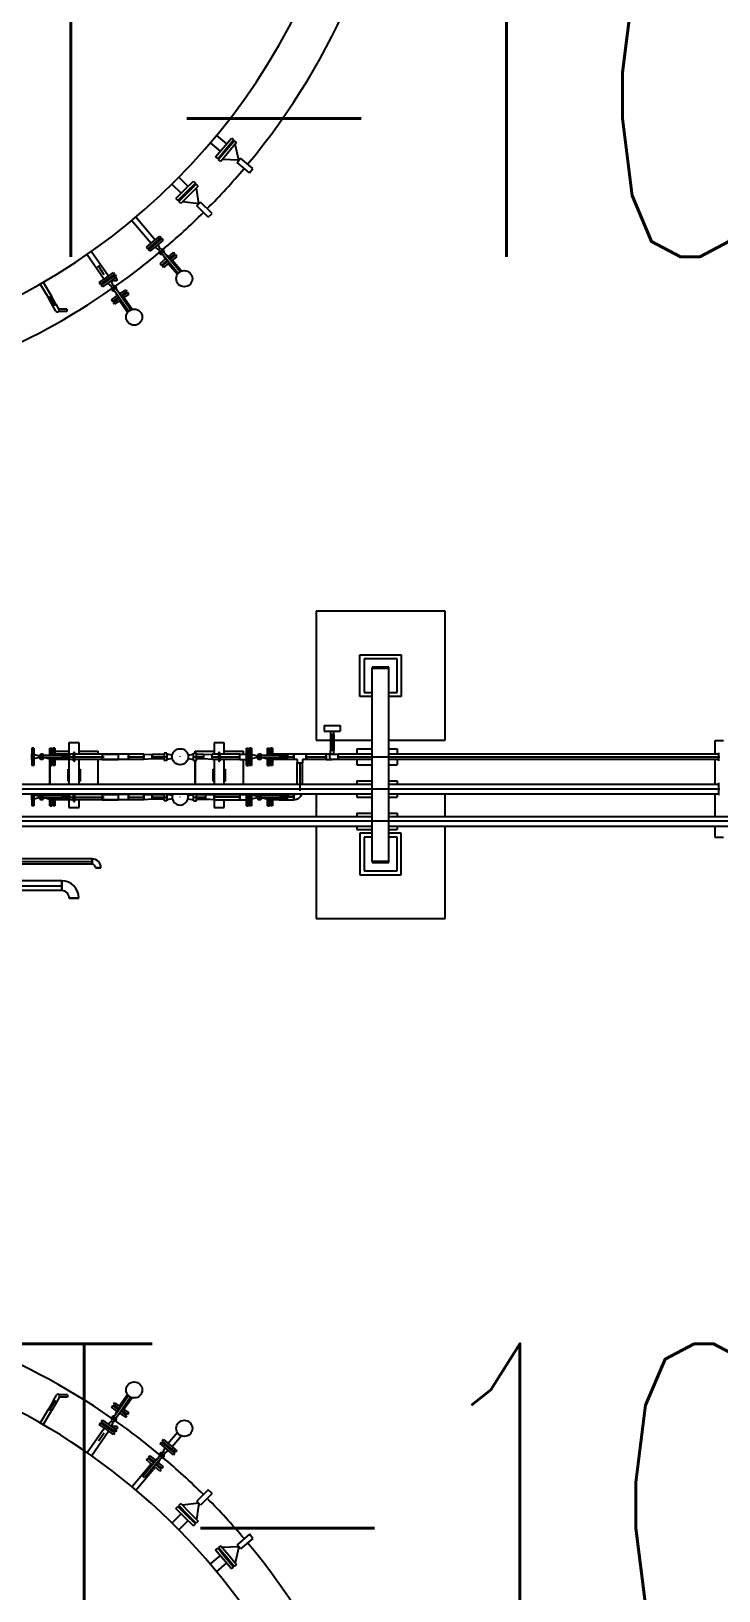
# Model space of a CAD drawing. Header units: inches. Extents: x 517790 to 538444, y 301815 to 302461.
# Drawn here: x 517844.79 to 517848.81, y 302306.5 to 302315.63 of the extents above; entities that cross this region are included whole.
import ezdxf
from ezdxf.enums import TextEntityAlignment as Align

# ---------------------------------------------------------------- set-up
doc = ezdxf.new("R2010")
doc.units = ezdxf.units.IN
doc.header["$MEASUREMENT"] = 0
doc.layers.add('硅胶总平面底图 工艺装置区', color=253, linetype='Continuous')
doc.layers.add('硅胶总平面底图0804', color=253, linetype='Continuous')
doc.styles.add('HZTXT', font='simplexs.shx', dxfattribs={"width": 0.7, "bigfont": 'hztxt.shx'})

msp = doc.modelspace()

# ---------------------------------------------------------------- linework, layer by layer
at = {"layer": '硅胶总平面底图 工艺装置区', "color": 9, "linetype": 'Continuous', "lineweight": -3}
for p, q in [((517845.8741, 302315.0172), (517845.9328, 302314.968)), ((517845.9145, 302314.9462), (517845.9607, 302315.0013)), ((517845.9607, 302315.0013), (517845.9734, 302314.9907)), ((517845.8375, 302314.9736), (517845.8961, 302314.9244)), ((517845.8682, 302314.8911), (517845.9145, 302314.9462)), ((517845.8809, 302314.8805), (517845.9271, 302314.9356)), ((517845.9777, 302314.987), (517845.8852, 302314.8768)), ((517845.9325, 302314.931), (517845.8863, 302314.8759)), ((517845.9452, 302314.9204), (517845.899, 302314.8653)), ((517845.9271, 302314.9356), (517845.9734, 302314.9907)), ((517845.9788, 302314.9861), (517845.9325, 302314.931)), ((517845.9915, 302314.9755), (517845.9452, 302314.9204)), ((517845.9781, 302314.9853), (517845.9777, 302314.987)), ((517845.9915, 302314.9755), (517845.9788, 302314.9861)), ((517846.0038, 302314.8713), (517845.9826, 302314.965)), ((517845.8682, 302314.8911), (517845.8809, 302314.8805)), ((517845.887, 302314.8768), (517845.8852, 302314.8768)), ((517845.899, 302314.8653), (517845.8863, 302314.8759)), ((517846.0038, 302314.8713), (517845.9078, 302314.8758)), ((517845.9937, 302314.8592), (517846.0139, 302314.8833)), ((517846.066, 302314.7985), (517845.9937, 302314.8592)), ((517846.0862, 302314.8226), (517846.0139, 302314.8833)), ((517846.066, 302314.7985), (517846.0862, 302314.8226)), ((517845.6132, 302314.7324), (517845.6673, 302314.6783)), ((517845.754, 302314.7336), (517845.6522, 302314.6319)), ((517845.6534, 302314.7727), (517845.7075, 302314.7186)), ((517845.6874, 302314.6984), (517845.7383, 302314.7493)), ((517845.6991, 302314.6867), (517845.75, 302314.7376)), ((517845.755, 302314.7326), (517845.7041, 302314.6817)), ((517845.7667, 302314.7209), (517845.7158, 302314.67)), ((517845.7383, 302314.7493), (517845.75, 302314.7376)), ((517845.7542, 302314.7318), (517845.754, 302314.7336)), ((517845.7667, 302314.7209), (517845.755, 302314.7326)), ((517845.6365, 302314.6476), (517845.6874, 302314.6984)), ((517845.6365, 302314.6476), (517845.6482, 302314.6359)), ((517845.6482, 302314.6359), (517845.6991, 302314.6867)), ((517845.654, 302314.6316), (517845.6522, 302314.6319)), ((517845.7041, 302314.6817), (517845.6532, 302314.6309)), ((517845.6649, 302314.6192), (517845.6532, 302314.6309)), ((517845.7158, 302314.67), (517845.6649, 302314.6192)), ((517845.7698, 302314.616), (517845.6746, 302314.6288)), ((517845.7698, 302314.616), (517845.757, 302314.7112)), ((517845.4026, 302314.5401), (517845.5153, 302314.4057)), ((517845.7587, 302314.6049), (517845.781, 302314.6271)), ((517845.8255, 302314.5381), (517845.7587, 302314.6049)), ((517845.8477, 302314.5603), (517845.781, 302314.6271)), ((517845.8255, 302314.5381), (517845.8477, 302314.5603)), ((517845.3784, 302314.5198), (517845.4911, 302314.3855)), ((517845.4642, 302314.3629), (517845.5032, 302314.3956)), ((517845.4642, 302314.3629), (517845.4719, 302314.3536)), ((517845.4719, 302314.3536), (517845.5109, 302314.3864)), ((517845.5155, 302314.381), (517845.4764, 302314.3482)), ((517845.5232, 302314.3717), (517845.4842, 302314.339)), ((517845.5146, 302314.3821), (517845.5025, 302314.3719)), ((517845.5037, 302314.3711), (517845.5025, 302314.3719)), ((517845.5032, 302314.3956), (517845.5422, 302314.4284)), ((517845.5109, 302314.3864), (517845.55, 302314.4191)), ((517845.5409, 302314.3448), (517845.5139, 302314.3639)), ((517845.5266, 302314.3922), (517845.5146, 302314.3821)), ((517845.5545, 302314.4137), (517845.5155, 302314.381)), ((517845.5623, 302314.4045), (517845.5232, 302314.3717)), ((517845.5273, 302314.3909), (517845.5266, 302314.3922)), ((517845.5467, 302314.3497), (517845.5326, 302314.3796)), ((517845.5422, 302314.4284), (517845.55, 302314.4191)), ((517845.5623, 302314.4045), (517845.5545, 302314.4137)), ((517845.1162, 302314.3204), (517845.2168, 302314.1767)), ((517845.1421, 302314.3384), (517845.2426, 302314.1948)), ((517845.4842, 302314.339), (517845.4764, 302314.3482)), ((517845.5439, 302314.2678), (517845.5775, 302314.296)), ((517845.5439, 302314.2678), (517845.5517, 302314.2586)), ((517845.6499, 302314.2097), (517845.5477, 302314.3316)), ((517845.5517, 302314.2586), (517845.5853, 302314.2868)), ((517845.5898, 302314.2814), (517845.5562, 302314.2532)), ((517845.6608, 302314.2188), (517845.5585, 302314.3407)), ((517845.5976, 302314.2721), (517845.564, 302314.2439)), ((517845.565, 302314.311), (517845.5736, 302314.2927)), ((517845.5758, 302314.3201), (517845.5923, 302314.3084)), ((517845.5789, 302314.2814), (517845.5795, 302314.2801)), ((517845.5795, 302314.2801), (517845.5862, 302314.2857)), ((517845.5884, 302314.3051), (517845.622, 302314.3333)), ((517845.6447, 302314.2025), (517845.5909, 302314.2665)), ((517845.5961, 302314.2959), (517845.6297, 302314.3241)), ((517845.597, 302314.2948), (517845.6037, 302314.3004)), ((517845.6343, 302314.3187), (517845.6007, 302314.2905)), ((517845.6025, 302314.3012), (517845.6037, 302314.3004)), ((517845.642, 302314.3094), (517845.6084, 302314.2812)), ((517845.6688, 302314.2227), (517845.6151, 302314.2868)), ((517845.622, 302314.3333), (517845.6297, 302314.3241)), ((517845.642, 302314.3094), (517845.6343, 302314.3187)), ((517845.1921, 302314.257), (517845.1752, 302314.246)), ((517845.1837, 302314.2515), (517845.2151, 302314.2031)), ((517845.188, 302314.1565), (517845.2297, 302314.1858)), ((517845.1949, 302314.1467), (517845.2366, 302314.1759)), ((517845.2399, 302314.1713), (517845.2269, 302314.1622)), ((517845.2297, 302314.1858), (517845.2714, 302314.215)), ((517845.2366, 302314.1759), (517845.2784, 302314.2051)), ((517845.2528, 302314.1803), (517845.2399, 302314.1713)), ((517845.2824, 302314.1993), (517845.2407, 302314.1701)), ((517845.2422, 302314.1798), (517845.2432, 302314.1784)), ((517845.2523, 302314.18), (517845.2424, 302314.18)), ((517845.2893, 302314.1895), (517845.2476, 302314.1602)), ((517845.2533, 302314.1789), (517845.2528, 302314.1803)), ((517845.2548, 302314.18), (517845.2529, 302314.18)), ((517845.2714, 302314.215), (517845.2784, 302314.2051)), ((517845.2904, 302314.18), (517845.2758, 302314.18)), ((517845.2893, 302314.1895), (517845.2824, 302314.1993)), ((517845.2904, 302314.18), (517845.2904, 302314.1658)), ((517845.564, 302314.2439), (517845.5562, 302314.2532)), ((517844.8426, 302314.1474), (517844.8898, 302314.0656)), ((517844.86, 302314.1574), (517844.9073, 302314.0757)), ((517845.188, 302314.1565), (517845.1949, 302314.1467)), ((517845.2407, 302314.1701), (517845.1989, 302314.1409)), ((517845.2059, 302314.131), (517845.1989, 302314.1409)), ((517845.2476, 302314.1602), (517845.2059, 302314.131)), ((517845.2263, 302314.1674), (517845.2257, 302314.1683)), ((517845.2281, 302314.1613), (517845.2269, 302314.1622)), ((517845.2628, 302314.1319), (517845.2376, 302314.1532)), ((517845.269, 302314.1362), (517845.2576, 302314.1672)), ((517845.2904, 302314.1658), (517845.2581, 302314.1658)), ((517845.2592, 302314.0549), (517845.2951, 302314.0801)), ((517845.3597, 302313.9878), (517845.2684, 302314.1181)), ((517845.3713, 302313.9959), (517845.28, 302314.1262)), ((517845.2839, 302314.0961), (517845.2909, 302314.0771)), ((517845.2955, 302314.1042), (517845.3109, 302314.0911)), ((517845.3067, 302314.0882), (517845.3426, 302314.1133)), ((517845.3136, 302314.0783), (517845.3495, 302314.1035)), ((517845.3144, 302314.0771), (517845.3215, 302314.0821)), ((517845.3536, 302314.0977), (517845.3177, 302314.0725)), ((517845.3204, 302314.0831), (517845.3215, 302314.0821)), ((517845.3605, 302314.0878), (517845.3246, 302314.0626)), ((517845.3426, 302314.1133), (517845.3495, 302314.1035)), ((517845.3605, 302314.0878), (517845.3536, 302314.0977)), ((517844.8898, 302314.0656), (517844.8985, 302314.0706)), ((517844.8898, 302314.0656), (517844.8985, 302314.0706)), ((517844.9163, 302314.0198), (517844.8898, 302314.0656)), ((517844.8985, 302314.0706), (517844.9073, 302314.0757)), ((517844.8985, 302314.0706), (517844.9073, 302314.0757)), ((517844.8985, 302314.0706), (517844.925, 302314.0248)), ((517844.9337, 302314.0298), (517844.9073, 302314.0757)), ((517844.9337, 302314.0298), (517844.9163, 302314.0198)), ((517844.9163, 302314.0198), (517844.925, 302314.0248)), ((517844.9343, 302313.9886), (517844.9163, 302314.0198)), ((517844.925, 302314.0248), (517844.9337, 302314.0298)), ((517844.9337, 302314.0298), (517844.9517, 302313.9987)), ((517844.9987, 302314.0007), (517844.9505, 302314.0007)), ((517844.9987, 302314.0007), (517844.9987, 302313.9866)), ((517845.2592, 302314.0549), (517845.2661, 302314.045)), ((517845.2661, 302314.045), (517845.302, 302314.0702)), ((517845.3061, 302314.0644), (517845.2701, 302314.0392)), ((517845.277, 302314.0294), (517845.2701, 302314.0392)), ((517845.313, 302314.0545), (517845.277, 302314.0294)), ((517845.2952, 302314.0654), (517845.2957, 302314.064)), ((517845.2957, 302314.064), (517845.3028, 302314.069)), ((517845.3538, 302313.981), (517845.3059, 302314.0495)), ((517845.3796, 302313.9991), (517845.3317, 302314.0676)), ((517844.9987, 302313.9866), (517844.9501, 302313.9866)), ((517847.2113, 302312.2332), (517846.4561, 302312.2332)), ((517846.4561, 302312.2332), (517846.4561, 302311.478)), ((517847.2113, 302311.478), (517847.2113, 302312.2332)), ((517846.7131, 302311.9774), (517846.9543, 302311.9774)), ((517846.7131, 302311.7338), (517846.7131, 302311.9774)), ((517846.7371, 302311.9534), (517846.7371, 302311.7578)), ((517846.9304, 302311.9534), (517846.7371, 302311.9534)), ((517846.8824, 302311.9055), (517846.7851, 302311.9055)), ((517846.7851, 302311.9055), (517846.7851, 302311.9001)), ((517846.7851, 302311.9001), (517846.8824, 302311.9001)), ((517846.7851, 302310.7673), (517846.7851, 302311.9001)), ((517846.8824, 302311.9001), (517846.8824, 302311.9055)), ((517846.8824, 302310.7673), (517846.8824, 302311.9001)), ((517846.9304, 302311.7578), (517846.9304, 302311.9534)), ((517846.9543, 302311.9774), (517846.9543, 302311.7338)), ((517846.7851, 302311.7338), (517846.7131, 302311.7338)), ((517846.7371, 302311.7578), (517846.7851, 302311.7578)), ((517846.8824, 302311.7578), (517846.9304, 302311.7578)), ((517846.9543, 302311.7338), (517846.8824, 302311.7338)), ((517846.5033, 302311.563), (517846.5505, 302311.563)), ((517846.5033, 302311.563), (517846.5033, 302311.5315)), ((517846.5033, 302311.5315), (517846.5505, 302311.5315)), ((517846.5405, 302311.5315), (517846.5405, 302311.5113)), ((517846.5505, 302311.563), (517846.5977, 302311.563)), ((517846.5505, 302311.5315), (517846.5977, 302311.5315)), ((517846.5606, 302311.5113), (517846.5606, 302311.5315)), ((517846.5977, 302311.563), (517846.5977, 302311.5315)), ((517845.0104, 302311.4615), (517845.0104, 302311.3967)), ((517845.0104, 302311.4615), (517845.0104, 302311.3967)), ((517845.0699, 302311.4615), (517845.0104, 302311.4615)), ((517845.0699, 302311.4615), (517845.0104, 302311.4615)), ((517845.0699, 302311.3967), (517845.0699, 302311.4615)), ((517845.0699, 302311.3967), (517845.0699, 302311.4615)), ((517845.9195, 302311.4615), (517845.86, 302311.4615)), ((517845.9195, 302311.4615), (517845.86, 302311.4615)), ((517845.86, 302311.4615), (517845.86, 302311.3967)), ((517845.86, 302311.4615), (517845.86, 302311.3967)), ((517845.9195, 302311.3967), (517845.9195, 302311.4615)), ((517845.9195, 302311.3967), (517845.9195, 302311.4615)), ((517846.4561, 302311.478), (517846.5405, 302311.478)), ((517846.5606, 302311.5113), (517846.5405, 302311.5113)), ((517846.5405, 302311.5113), (517846.5405, 302311.4169)), ((517846.5405, 302311.5113), (517846.5505, 302311.5113)), ((517846.5505, 302311.4169), (517846.5505, 302311.5113)), ((517846.5505, 302311.5113), (517846.5606, 302311.5113)), ((517846.5606, 302311.5113), (517846.5606, 302311.4169)), ((517846.5606, 302311.478), (517846.7851, 302311.478)), ((517846.8824, 302311.478), (517847.2113, 302311.478)), ((517848.7921, 302311.4753), (517848.8401, 302311.4753)), ((517848.7921, 302311.3967), (517848.7921, 302311.4753)), ((517844.7914, 302311.3967), (517844.7914, 302311.3651)), ((517844.7928, 302311.3963), (517844.7914, 302311.3967)), ((517844.7928, 302311.3655), (517844.7914, 302311.3651)), ((517844.7928, 302311.4319), (517844.7928, 302311.3809)), ((517844.8049, 302311.4319), (517844.7928, 302311.4319)), ((517844.7928, 302311.3809), (517844.7928, 302311.33)), ((517844.8049, 302311.4319), (517844.8049, 302311.3809)), ((517844.8368, 302311.3847), (517844.8049, 302311.3931)), ((517844.8049, 302311.3809), (517844.8049, 302311.33)), ((517844.8368, 302311.3771), (517844.8049, 302311.3687)), ((517845.0162, 302311.388), (517844.8513, 302311.388)), ((517845.0162, 302311.3738), (517844.8513, 302311.3738)), ((517844.8783, 302311.388), (517844.8978, 302311.3931)), ((517844.8783, 302311.3738), (517844.8978, 302311.3687)), ((517844.8978, 302311.388), (517844.8978, 302311.4319)), ((517844.8978, 302311.4319), (517844.9098, 302311.4319)), ((517844.8978, 302311.33), (517844.8978, 302311.3738)), ((517844.9098, 302311.388), (517844.9098, 302311.4319)), ((517844.9098, 302311.4143), (517844.9155, 302311.4143)), ((517844.9098, 302311.4143), (517844.9155, 302311.4143)), ((517844.9098, 302311.3963), (517844.9113, 302311.3967)), ((517844.9098, 302311.33), (517844.9098, 302311.3738)), ((517844.9098, 302311.3655), (517844.9113, 302311.3651)), ((517844.9113, 302311.388), (517844.9113, 302311.3967)), ((517844.9113, 302311.3651), (517844.9113, 302311.3738)), ((517844.9155, 302311.4319), (517844.9155, 302311.388)), ((517844.9275, 302311.4319), (517844.9155, 302311.4319)), ((517844.9155, 302311.3738), (517844.9155, 302311.33)), ((517844.9275, 302311.4319), (517844.9275, 302311.388)), ((517844.9275, 302311.4143), (517845.0104, 302311.4143)), ((517844.9275, 302311.4143), (517845.0104, 302311.4143)), ((517844.9663, 302311.3967), (517844.9275, 302311.3967)), ((517844.9275, 302311.3738), (517844.9275, 302311.33)), ((517844.9663, 302311.3651), (517844.9275, 302311.3651)), ((517844.9663, 302311.3967), (517844.9663, 302311.388)), ((517844.9663, 302311.388), (517844.9663, 302311.3967)), ((517845.0373, 302311.3967), (517844.9663, 302311.3967)), ((517844.9663, 302311.3809), (517845.0162, 302311.3809)), ((517844.9663, 302311.3738), (517844.9663, 302311.3651)), ((517844.9663, 302311.3651), (517844.9663, 302311.3738)), ((517845.0373, 302311.3651), (517844.9663, 302311.3651)), ((517845.0104, 302311.3651), (517845.0104, 302311.2206)), ((517845.0104, 302311.3651), (517845.0104, 302311.2206)), ((517845.0162, 302311.388), (517845.0162, 302311.3809)), ((517845.0162, 302311.3809), (517845.0373, 302311.3809)), ((517845.0162, 302311.3809), (517845.0162, 302311.3738)), ((517845.0373, 302311.3573), (517845.0373, 302311.4045)), ((517845.0373, 302311.3809), (517845.043, 302311.3809)), ((517845.043, 302311.4045), (517845.043, 302311.3573)), ((517845.2154, 302311.3967), (517845.043, 302311.3967)), ((517845.043, 302311.3809), (517845.2042, 302311.3809)), ((517845.2154, 302311.3651), (517845.043, 302311.3651)), ((517845.0699, 302311.4143), (517845.1817, 302311.4143)), ((517845.0699, 302311.4143), (517845.1817, 302311.4143)), ((517845.0699, 302311.2206), (517845.0699, 302311.3651)), ((517845.0699, 302311.2206), (517845.0699, 302311.3651)), ((517845.1817, 302311.3967), (517845.1817, 302311.4143)), ((517845.1817, 302311.3967), (517845.1817, 302311.4143)), ((517845.1817, 302311.2206), (517845.1817, 302311.3651)), ((517845.1817, 302311.2206), (517845.1817, 302311.3651)), ((517845.2042, 302311.3966), (517845.2514, 302311.3966)), ((517845.2042, 302311.3966), (517845.2042, 302311.3652)), ((517845.2042, 302311.3809), (517845.2154, 302311.3809)), ((517845.2042, 302311.3652), (517845.2514, 302311.3652)), ((517845.2154, 302311.3967), (517845.2154, 302311.3966)), ((517845.2874, 302311.3967), (517845.2154, 302311.3967)), ((517845.2154, 302311.3966), (517845.2154, 302311.3967)), ((517845.2154, 302311.3652), (517845.2154, 302311.3651)), ((517845.2154, 302311.3651), (517845.2154, 302311.3652)), ((517845.2874, 302311.3651), (517845.2154, 302311.3651)), ((517845.2514, 302311.3966), (517845.2986, 302311.3966)), ((517845.2514, 302311.3652), (517845.2986, 302311.3652)), ((517845.2874, 302311.3967), (517845.2874, 302311.3966)), ((517845.2874, 302311.3967), (517845.2874, 302311.3966)), ((517845.3593, 302311.3967), (517845.2874, 302311.3967)), ((517845.2874, 302311.3652), (517845.2874, 302311.3651)), ((517845.2874, 302311.3652), (517845.2874, 302311.3651)), ((517845.3593, 302311.3651), (517845.2874, 302311.3651)), ((517845.2986, 302311.3966), (517845.2986, 302311.3652)), ((517845.3593, 302311.3967), (517845.3593, 302311.3651)), ((517845.3593, 302311.3651), (517845.3593, 302311.3967)), ((517845.4492, 302311.3967), (517845.3593, 302311.3967)), ((517845.3593, 302311.3809), (517845.4492, 302311.3809)), ((517845.4492, 302311.3651), (517845.3593, 302311.3651)), ((517845.4492, 302311.3967), (517845.4492, 302311.3809)), ((517845.4492, 302311.3967), (517845.4972, 302311.3935)), ((517845.4492, 302311.3651), (517845.4492, 302311.3967)), ((517845.4492, 302311.3809), (517845.4492, 302311.3651)), ((517845.4972, 302311.3683), (517845.4492, 302311.3651)), ((517845.4972, 302311.3935), (517845.4972, 302311.3809)), ((517845.4972, 302311.3683), (517845.4972, 302311.3935)), ((517845.567, 302311.3935), (517845.4972, 302311.3935)), ((517845.4972, 302311.3809), (517845.4972, 302311.3683)), ((517845.4972, 302311.3809), (517845.567, 302311.3809)), ((517845.567, 302311.3683), (517845.4972, 302311.3683)), ((517845.567, 302311.4026), (517845.567, 302311.3809)), ((517845.5835, 302311.4026), (517845.567, 302311.4026)), ((517845.567, 302311.3809), (517845.567, 302311.3592)), ((517845.567, 302311.3809), (517845.5805, 302311.3809)), ((517845.5835, 302311.3592), (517845.567, 302311.3592)), ((517845.5835, 302311.4026), (517845.5835, 302311.3809)), ((517845.6152, 302311.3905), (517845.5835, 302311.3965)), ((517845.5835, 302311.3809), (517845.5835, 302311.3592)), ((517845.6152, 302311.3713), (517845.5835, 302311.3653)), ((517845.6614, 302311.38), (517845.6614, 302311.3819)), ((517845.7076, 302311.3905), (517845.7393, 302311.3965)), ((517845.7076, 302311.3713), (517845.7393, 302311.3653)), ((517845.7393, 302311.3809), (517845.7393, 302311.4026)), ((517845.7393, 302311.4026), (517845.7558, 302311.4026)), ((517845.7393, 302311.3592), (517845.7393, 302311.3809)), ((517845.7393, 302311.3592), (517845.7558, 302311.3592)), ((517845.7423, 302311.3809), (517845.7558, 302311.3809)), ((517845.7481, 302311.4143), (517845.86, 302311.4143)), ((517845.7481, 302311.4143), (517845.86, 302311.4143)), ((517845.7481, 302311.4143), (517845.7481, 302311.4026)), ((517845.7481, 302311.4026), (517845.7481, 302311.4143)), ((517845.7481, 302311.3592), (517845.7481, 302311.2206)), ((517845.7481, 302311.2206), (517845.7481, 302311.3592)), ((517845.7558, 302311.3809), (517845.7558, 302311.4026)), ((517845.7997, 302311.3935), (517845.7558, 302311.3935)), ((517845.7558, 302311.3592), (517845.7558, 302311.3809)), ((517845.7558, 302311.3809), (517845.7997, 302311.3809)), ((517845.7997, 302311.3683), (517845.7558, 302311.3683)), ((517845.7997, 302311.3935), (517845.8476, 302311.3967)), ((517845.7997, 302311.3809), (517845.7997, 302311.3935)), ((517845.7997, 302311.3683), (517845.7997, 302311.3935)), ((517845.7997, 302311.3683), (517845.7997, 302311.3809)), ((517845.8476, 302311.3651), (517845.7997, 302311.3683)), ((517845.8476, 302311.3809), (517845.8476, 302311.3967)), ((517845.8476, 302311.3651), (517845.8476, 302311.3967)), ((517845.8869, 302311.3967), (517845.8476, 302311.3967)), ((517845.8476, 302311.3651), (517845.8476, 302311.3809)), ((517845.8476, 302311.3809), (517845.8869, 302311.3809)), ((517845.8869, 302311.3651), (517845.8476, 302311.3651)), ((517845.86, 302311.3651), (517845.86, 302311.2206)), ((517845.86, 302311.3651), (517845.86, 302311.2206)), ((517845.8869, 302311.3573), (517845.8869, 302311.4045)), ((517845.8869, 302311.3809), (517845.8926, 302311.3809)), ((517845.8926, 302311.4045), (517845.8926, 302311.3573)), ((517846.0108, 302311.3967), (517845.8926, 302311.3967)), ((517845.8926, 302311.3809), (517846.0108, 302311.3809)), ((517846.0108, 302311.3651), (517845.8926, 302311.3651)), ((517845.9195, 302311.4143), (517846.0313, 302311.4143)), ((517845.9195, 302311.4143), (517846.0313, 302311.4143)), ((517845.9195, 302311.2206), (517845.9195, 302311.3651)), ((517845.9195, 302311.2206), (517845.9195, 302311.3651)), ((517846.0108, 302311.3651), (517846.0108, 302311.3967)), ((517846.0108, 302311.3809), (517846.0108, 302311.3967)), ((517846.0108, 302311.3967), (517846.0495, 302311.3967)), ((517846.0108, 302311.3651), (517846.0108, 302311.3809)), ((517846.0108, 302311.3651), (517846.0495, 302311.3651)), ((517846.0313, 302311.3967), (517846.0313, 302311.4143)), ((517846.0313, 302311.3967), (517846.0313, 302311.4143)), ((517846.0313, 302311.2206), (517846.0313, 302311.3651)), ((517846.0313, 302311.2206), (517846.0313, 302311.3651)), ((517846.0495, 302311.3809), (517846.0495, 302311.4319)), ((517846.0495, 302311.4319), (517846.0616, 302311.4319)), ((517846.0495, 302311.33), (517846.0495, 302311.3809)), ((517846.0616, 302311.3809), (517846.0616, 302311.4319)), ((517846.0616, 302311.33), (517846.0616, 302311.3809)), ((517846.0658, 302311.3967), (517846.0658, 302311.3651)), ((517846.0672, 302311.3963), (517846.0658, 302311.3967)), ((517846.0672, 302311.3655), (517846.0658, 302311.3651)), ((517846.0672, 302311.4319), (517846.0672, 302311.3809)), ((517846.0793, 302311.4319), (517846.0672, 302311.4319)), ((517846.0672, 302311.3809), (517846.0672, 302311.33)), ((517846.0793, 302311.4319), (517846.0793, 302311.3809)), ((517846.1112, 302311.3847), (517846.0793, 302311.3931)), ((517846.0793, 302311.3809), (517846.0793, 302311.33)), ((517846.1112, 302311.3771), (517846.0793, 302311.3687)), ((517846.2906, 302311.388), (517846.1257, 302311.388)), ((517846.2906, 302311.3738), (517846.1257, 302311.3738)), ((517846.1526, 302311.388), (517846.1722, 302311.3931)), ((517846.1526, 302311.3738), (517846.1722, 302311.3687)), ((517846.1722, 302311.388), (517846.1722, 302311.4319)), ((517846.1722, 302311.4319), (517846.1842, 302311.4319)), ((517846.1722, 302311.33), (517846.1722, 302311.3738)), ((517846.1842, 302311.388), (517846.1842, 302311.4319)), ((517846.1842, 302311.3963), (517846.1857, 302311.3967)), ((517846.1842, 302311.33), (517846.1842, 302311.3738)), ((517846.1842, 302311.3655), (517846.1857, 302311.3651)), ((517846.1857, 302311.388), (517846.1857, 302311.3967)), ((517846.1857, 302311.3651), (517846.1857, 302311.3738)), ((517846.1899, 302311.4319), (517846.1899, 302311.388)), ((517846.2019, 302311.4319), (517846.1899, 302311.4319)), ((517846.1899, 302311.3738), (517846.1899, 302311.33)), ((517846.2019, 302311.4319), (517846.2019, 302311.388)), ((517846.2407, 302311.3967), (517846.2019, 302311.3967)), ((517846.2019, 302311.3738), (517846.2019, 302311.33)), ((517846.2407, 302311.3651), (517846.2019, 302311.3651)), ((517846.2407, 302311.3967), (517846.2407, 302311.388)), ((517846.2407, 302311.388), (517846.2407, 302311.3967)), ((517846.3258, 302311.3967), (517846.2407, 302311.3967)), ((517846.2407, 302311.3809), (517846.2906, 302311.3809)), ((517846.2407, 302311.3738), (517846.2407, 302311.3651)), ((517846.2407, 302311.3651), (517846.2407, 302311.3738)), ((517846.3258, 302311.3651), (517846.2407, 302311.3651)), ((517846.2906, 302311.388), (517846.2906, 302311.3809)), ((517846.2906, 302311.3809), (517846.2906, 302311.3738)), ((517846.2906, 302311.3809), (517846.3258, 302311.3809)), ((517846.3258, 302311.3967), (517846.3258, 302311.3651)), ((517846.3977, 302311.3967), (517846.3258, 302311.3967)), ((517846.3258, 302311.3651), (517846.3258, 302311.3967)), ((517846.346, 302311.3651), (517846.3258, 302311.3651)), ((517846.346, 302311.3651), (517846.346, 302311.345)), ((517846.346, 302311.345), (517846.3617, 302311.345)), ((517846.346, 302311.3449), (517846.3775, 302311.3449)), ((517846.346, 302311.2206), (517846.346, 302311.3449)), ((517846.3617, 302311.345), (517846.3775, 302311.345)), ((517846.3617, 302311.3449), (517846.3617, 302311.2206)), ((517846.3977, 302311.3651), (517846.3775, 302311.3651)), ((517846.3775, 302311.3651), (517846.3775, 302311.345)), ((517846.3775, 302311.2206), (517846.3775, 302311.3449)), ((517846.3977, 302311.3651), (517846.3977, 302311.3967)), ((517846.5146, 302311.3967), (517846.3977, 302311.3967)), ((517846.3977, 302311.3967), (517846.3977, 302311.3651)), ((517846.3977, 302311.3809), (517846.5146, 302311.3809)), ((517846.5146, 302311.3651), (517846.3977, 302311.3651)), ((517846.5146, 302311.3967), (517846.5146, 302311.3809)), ((517846.5405, 302311.3967), (517846.5146, 302311.3967)), ((517846.5146, 302311.3651), (517846.5146, 302311.3967)), ((517846.5146, 302311.3809), (517846.5146, 302311.3651)), ((517846.5146, 302311.3651), (517846.5505, 302311.3651)), ((517846.5606, 302311.4169), (517846.5405, 302311.4169)), ((517846.5405, 302311.393), (517846.5405, 302311.4169)), ((517846.5606, 302311.4169), (517846.5405, 302311.4169)), ((517846.5505, 302311.3967), (517846.5865, 302311.3967)), ((517846.5865, 302311.3651), (517846.5505, 302311.3651)), ((517846.5606, 302311.3967), (517846.5606, 302311.4169)), ((517846.5865, 302311.3651), (517846.5865, 302311.3967)), ((517846.7851, 302311.3967), (517846.5865, 302311.3967)), ((517846.5865, 302311.3967), (517846.5865, 302311.3651)), ((517846.5865, 302311.3809), (517846.7851, 302311.3809)), ((517846.7851, 302311.3651), (517846.5865, 302311.3651)), ((517846.6945, 302311.4281), (517846.7851, 302311.4281)), ((517846.6945, 302311.4281), (517846.6945, 302311.3967)), ((517846.6945, 302311.3651), (517846.6945, 302311.3337)), ((517846.7851, 302311.3809), (517846.8824, 302311.3809)), ((517846.8824, 302311.4281), (517846.9305, 302311.4281)), ((517848.8133, 302311.3967), (517846.8824, 302311.3967)), ((517846.8824, 302311.3809), (517848.8133, 302311.3809)), ((517848.8133, 302311.3651), (517846.8824, 302311.3651)), ((517846.9305, 302311.4281), (517846.9305, 302311.3967)), ((517846.9305, 302311.3651), (517846.9305, 302311.3337)), ((517848.7921, 302311.2206), (517848.7921, 302311.3651)), ((517848.8133, 302311.3573), (517848.8133, 302311.4045)), ((517848.8133, 302311.3809), (517848.8189, 302311.3809)), ((517844.8049, 302311.33), (517844.7928, 302311.33)), ((517844.8978, 302311.33), (517844.9098, 302311.33)), ((517844.8985, 302311.33), (517844.8985, 302311.2206)), ((517844.8985, 302311.2206), (517844.8985, 302311.33)), ((517844.9275, 302311.33), (517844.9155, 302311.33)), ((517845.0047, 302311.2373), (517845.0047, 302311.3081)), ((517845.0047, 302311.2373), (517845.0047, 302311.3081)), ((517845.0047, 302311.3081), (517845.0104, 302311.3081)), ((517845.0047, 302311.3081), (517845.0104, 302311.3081)), ((517845.0699, 302311.3081), (517845.0755, 302311.3081)), ((517845.0699, 302311.3081), (517845.0755, 302311.3081)), ((517845.0755, 302311.3081), (517845.0755, 302311.2373)), ((517845.0755, 302311.2373), (517845.0755, 302311.3081)), ((517845.8543, 302311.2373), (517845.8543, 302311.3081)), ((517845.8543, 302311.2373), (517845.8543, 302311.3081)), ((517845.8543, 302311.3081), (517845.86, 302311.3081)), ((517845.8543, 302311.3081), (517845.86, 302311.3081)), ((517845.9195, 302311.3081), (517845.9251, 302311.3081)), ((517845.9195, 302311.3081), (517845.9251, 302311.3081)), ((517845.9251, 302311.3081), (517845.9251, 302311.2373)), ((517845.9251, 302311.2373), (517845.9251, 302311.3081)), ((517846.0495, 302311.33), (517846.0616, 302311.33)), ((517846.0793, 302311.33), (517846.0672, 302311.33)), ((517846.1722, 302311.33), (517846.1842, 302311.33)), ((517846.2019, 302311.33), (517846.1899, 302311.33)), ((517846.6945, 302311.3337), (517846.7851, 302311.3337)), ((517846.8824, 302311.3337), (517846.9305, 302311.3337)), ((517843.0353, 302311.2206), (517846.7851, 302311.2206)), ((517846.7851, 302311.1921), (517843.0353, 302311.1921)), ((517843.0353, 302311.1636), (517846.7851, 302311.1636)), ((517844.7914, 302311.1607), (517844.7914, 302311.1291)), ((517844.7928, 302311.1603), (517844.7914, 302311.1607)), ((517844.7928, 302311.1636), (517844.7928, 302311.1449)), ((517844.8049, 302311.1636), (517844.8049, 302311.1449)), ((517844.8978, 302311.152), (517844.8978, 302311.1636)), ((517844.9098, 302311.152), (517844.9098, 302311.1636)), ((517844.9098, 302311.1603), (517844.9113, 302311.1607)), ((517844.9113, 302311.152), (517844.9113, 302311.1607)), ((517844.9155, 302311.1636), (517844.9155, 302311.152)), ((517844.9275, 302311.1636), (517844.9275, 302311.152)), ((517844.9663, 302311.1607), (517844.9275, 302311.1607)), ((517844.9663, 302311.1607), (517844.9663, 302311.152)), ((517844.9663, 302311.152), (517844.9663, 302311.1607)), ((517845.0373, 302311.1607), (517844.9663, 302311.1607)), ((517845.0104, 302311.2373), (517845.0047, 302311.2373)), ((517845.0104, 302311.2373), (517845.0047, 302311.2373)), ((517845.0104, 302311.1636), (517845.0104, 302311.1607)), ((517845.0104, 302311.1636), (517845.0104, 302311.1607)), ((517845.0373, 302311.1213), (517845.0373, 302311.1636)), ((517845.043, 302311.1636), (517845.043, 302311.1213)), ((517845.2154, 302311.1607), (517845.043, 302311.1607)), ((517845.0755, 302311.2373), (517845.0699, 302311.2373)), ((517845.0755, 302311.2373), (517845.0699, 302311.2373)), ((517845.0699, 302311.1607), (517845.0699, 302311.1636)), ((517845.0699, 302311.1607), (517845.0699, 302311.1636)), ((517845.1817, 302311.1607), (517845.1817, 302311.1636)), ((517845.1817, 302311.1607), (517845.1817, 302311.1636)), ((517845.2042, 302311.1606), (517845.2514, 302311.1606)), ((517845.2042, 302311.1606), (517845.2042, 302311.1292)), ((517845.2154, 302311.1606), (517845.2154, 302311.1607)), ((517845.2154, 302311.1607), (517845.2154, 302311.1606)), ((517845.2874, 302311.1607), (517845.2154, 302311.1607)), ((517845.2514, 302311.1606), (517845.2986, 302311.1606)), ((517845.2874, 302311.1607), (517845.2874, 302311.1606)), ((517845.3593, 302311.1607), (517845.2874, 302311.1607)), ((517845.2874, 302311.1607), (517845.2874, 302311.1606)), ((517845.2986, 302311.1606), (517845.2986, 302311.1292)), ((517845.3593, 302311.1291), (517845.3593, 302311.1607)), ((517845.4492, 302311.1607), (517845.3593, 302311.1607)), ((517845.3593, 302311.1607), (517845.3593, 302311.1291)), ((517845.4492, 302311.1291), (517845.4492, 302311.1607)), ((517845.4492, 302311.1607), (517845.4492, 302311.1449)), ((517845.4492, 302311.1607), (517845.4972, 302311.1575)), ((517845.567, 302311.1636), (517845.567, 302311.1449)), ((517845.5835, 302311.1636), (517845.5835, 302311.1449)), ((517845.6152, 302311.1545), (517845.5835, 302311.1605)), ((517845.7076, 302311.1545), (517845.7393, 302311.1605)), ((517845.7393, 302311.1449), (517845.7393, 302311.1636)), ((517845.7558, 302311.1449), (517845.7558, 302311.1636)), ((517845.812, 302311.1575), (517845.86, 302311.1607)), ((517845.86, 302311.2373), (517845.8543, 302311.2373)), ((517845.86, 302311.2373), (517845.8543, 302311.2373)), ((517845.86, 302311.1636), (517845.86, 302311.1607)), ((517845.86, 302311.1636), (517845.86, 302311.1607)), ((517845.86, 302311.1607), (517845.86, 302311.1291)), ((517845.86, 302311.1607), (517846.0108, 302311.1607)), ((517845.86, 302311.1449), (517845.86, 302311.1607)), ((517845.9251, 302311.2373), (517845.9195, 302311.2373)), ((517845.9251, 302311.2373), (517845.9195, 302311.2373)), ((517845.9195, 302311.1607), (517845.9195, 302311.1636)), ((517845.9195, 302311.1607), (517845.9195, 302311.1636)), ((517846.0108, 302311.1607), (517846.0108, 302311.1291)), ((517846.0108, 302311.1449), (517846.0108, 302311.1607)), ((517846.0108, 302311.1607), (517846.0495, 302311.1607)), ((517846.0313, 302311.1607), (517846.0313, 302311.1636)), ((517846.0313, 302311.1607), (517846.0313, 302311.1636)), ((517846.0495, 302311.1449), (517846.0495, 302311.1636)), ((517846.0616, 302311.1449), (517846.0616, 302311.1636)), ((517846.0658, 302311.1607), (517846.0658, 302311.1449)), ((517846.0672, 302311.1603), (517846.0658, 302311.1607)), ((517846.0672, 302311.1636), (517846.0672, 302311.1449)), ((517846.0793, 302311.1636), (517846.0793, 302311.1449)), ((517846.1722, 302311.152), (517846.1722, 302311.1636)), ((517846.1842, 302311.152), (517846.1842, 302311.1636)), ((517846.1842, 302311.1603), (517846.1857, 302311.1607)), ((517846.1857, 302311.152), (517846.1857, 302311.1607)), ((517846.1899, 302311.1636), (517846.1899, 302311.152)), ((517846.2019, 302311.1636), (517846.2019, 302311.152)), ((517846.2407, 302311.1607), (517846.2019, 302311.1607)), ((517846.2407, 302311.1607), (517846.2407, 302311.152)), ((517846.2407, 302311.1607), (517846.2407, 302311.152)), ((517846.2407, 302311.1607), (517846.3258, 302311.1607)), ((517846.3258, 302311.1291), (517846.3258, 302311.1607)), ((517846.3258, 302311.1607), (517846.3258, 302311.1291)), ((517846.3617, 302311.2206), (517846.3617, 302311.1809)), ((517846.4561, 302311.1636), (517846.4561, 302311.0318)), ((517846.6945, 302311.2393), (517846.6945, 302311.2206)), ((517846.6945, 302311.2393), (517846.7851, 302311.2393)), ((517846.6945, 302311.1636), (517846.6945, 302311.1449)), ((517846.8824, 302311.1921), (517846.7851, 302311.1921)), ((517846.8824, 302311.2393), (517846.9305, 302311.2393)), ((517846.8824, 302311.2206), (517848.8133, 302311.2206)), ((517848.8133, 302311.1921), (517846.8824, 302311.1921)), ((517846.8824, 302311.1636), (517848.8133, 302311.1636)), ((517846.9305, 302311.2393), (517846.9305, 302311.2206)), ((517846.9305, 302311.1636), (517846.9305, 302311.1449)), ((517847.2113, 302311.0318), (517847.2113, 302311.1636)), ((517848.7921, 302311.0318), (517848.7921, 302311.1636)), ((517848.8133, 302311.1562), (517848.8133, 302311.228)), ((517848.8189, 302311.1921), (517848.8133, 302311.1921)), ((517844.7928, 302311.1295), (517844.7914, 302311.1291)), ((517844.7928, 302311.1449), (517844.7928, 302311.094)), ((517844.8049, 302311.094), (517844.7928, 302311.094)), ((517844.8368, 302311.1487), (517844.8049, 302311.1571)), ((517844.8049, 302311.1449), (517844.8049, 302311.094)), ((517844.8368, 302311.1411), (517844.8049, 302311.1327)), ((517845.0162, 302311.152), (517844.8513, 302311.152)), ((517845.0162, 302311.1378), (517844.8513, 302311.1378)), ((517844.8783, 302311.152), (517844.8978, 302311.1571)), ((517844.8783, 302311.1378), (517844.8978, 302311.1327)), ((517844.8978, 302311.094), (517844.8978, 302311.1378)), ((517844.8978, 302311.094), (517844.9098, 302311.094)), ((517844.9098, 302311.094), (517844.9098, 302311.1378)), ((517844.9098, 302311.1295), (517844.9113, 302311.1291)), ((517844.9113, 302311.1291), (517844.9113, 302311.1378)), ((517844.9155, 302311.1311), (517844.9113, 302311.1311)), ((517844.9155, 302311.1311), (517844.9113, 302311.1311)), ((517844.9155, 302311.1378), (517844.9155, 302311.094)), ((517844.9275, 302311.094), (517844.9155, 302311.094)), ((517844.9275, 302311.1378), (517844.9275, 302311.094)), ((517844.9663, 302311.1291), (517844.9275, 302311.1291)), ((517844.9663, 302311.1449), (517845.0162, 302311.1449)), ((517844.9663, 302311.1378), (517844.9663, 302311.1291)), ((517844.9663, 302311.1291), (517844.9663, 302311.1378)), ((517845.0373, 302311.1291), (517844.9663, 302311.1291)), ((517845.0104, 302311.1291), (517845.0104, 302311.0839)), ((517845.0104, 302311.1291), (517845.0104, 302311.0839)), ((517845.0104, 302311.0839), (517845.0699, 302311.0839)), ((517845.0104, 302311.0839), (517845.0699, 302311.0839)), ((517845.0162, 302311.152), (517845.0162, 302311.1449)), ((517845.0162, 302311.1449), (517845.0162, 302311.1378)), ((517845.0162, 302311.1449), (517845.0373, 302311.1449)), ((517845.0373, 302311.1449), (517845.043, 302311.1449)), ((517845.043, 302311.1449), (517845.2042, 302311.1449)), ((517845.2154, 302311.1291), (517845.043, 302311.1291)), ((517845.0699, 302311.0839), (517845.0699, 302311.1291)), ((517845.0699, 302311.0839), (517845.0699, 302311.1291)), ((517845.2042, 302311.1449), (517845.2154, 302311.1449)), ((517845.2042, 302311.1292), (517845.2514, 302311.1292)), ((517845.2154, 302311.1291), (517845.2154, 302311.1292)), ((517845.2154, 302311.1292), (517845.2154, 302311.1291)), ((517845.2874, 302311.1291), (517845.2154, 302311.1291)), ((517845.2514, 302311.1292), (517845.2986, 302311.1292)), ((517845.2874, 302311.1292), (517845.2874, 302311.1291)), ((517845.2874, 302311.1292), (517845.2874, 302311.1291)), ((517845.3593, 302311.1291), (517845.2874, 302311.1291)), ((517845.3593, 302311.1449), (517845.4492, 302311.1449)), ((517845.4492, 302311.1291), (517845.3593, 302311.1291)), ((517845.4492, 302311.1449), (517845.4492, 302311.1291)), ((517845.4972, 302311.1323), (517845.4492, 302311.1291)), ((517845.4972, 302311.1575), (517845.4972, 302311.1449)), ((517845.4972, 302311.1323), (517845.4972, 302311.1575)), ((517845.567, 302311.1575), (517845.4972, 302311.1575)), ((517845.4972, 302311.1449), (517845.4972, 302311.1323)), ((517845.4972, 302311.1449), (517845.567, 302311.1449)), ((517845.567, 302311.1323), (517845.4972, 302311.1323)), ((517845.567, 302311.1449), (517845.5805, 302311.1449)), ((517845.567, 302311.1449), (517845.567, 302311.1232)), ((517845.5835, 302311.1232), (517845.567, 302311.1232)), ((517845.5835, 302311.1449), (517845.5835, 302311.1232)), ((517845.6152, 302311.1353), (517845.5835, 302311.1293)), ((517845.6614, 302311.144), (517845.6614, 302311.1459)), ((517845.7076, 302311.1353), (517845.7393, 302311.1293)), ((517845.7393, 302311.1232), (517845.7393, 302311.1449)), ((517845.7393, 302311.1232), (517845.7558, 302311.1232)), ((517845.7423, 302311.1449), (517845.7558, 302311.1449)), ((517845.812, 302311.1575), (517845.7558, 302311.1575)), ((517845.7558, 302311.1449), (517845.812, 302311.1449)), ((517845.7558, 302311.1232), (517845.7558, 302311.1449)), ((517845.812, 302311.1323), (517845.7558, 302311.1323)), ((517845.8307, 302311.1311), (517845.7558, 302311.1311)), ((517845.8307, 302311.1311), (517845.7558, 302311.1311)), ((517845.812, 302311.1323), (517845.812, 302311.1575)), ((517845.812, 302311.1449), (517845.812, 302311.1575)), ((517845.812, 302311.1323), (517845.812, 302311.1449)), ((517845.86, 302311.1291), (517845.812, 302311.1323)), ((517846.0108, 302311.1449), (517845.86, 302311.1449)), ((517845.86, 302311.1291), (517845.86, 302311.1449)), ((517845.86, 302311.1291), (517846.0108, 302311.1291)), ((517845.86, 302311.1291), (517845.86, 302311.0839)), ((517845.86, 302311.1291), (517845.86, 302311.0839)), ((517845.86, 302311.0839), (517845.9195, 302311.0839)), ((517845.86, 302311.0839), (517845.9195, 302311.0839)), ((517845.9195, 302311.0839), (517845.9195, 302311.1291)), ((517845.9195, 302311.0839), (517845.9195, 302311.1291)), ((517846.0108, 302311.1291), (517846.0108, 302311.1449)), ((517846.0108, 302311.1291), (517846.0495, 302311.1291)), ((517846.0495, 302311.094), (517846.0495, 302311.1449)), ((517846.0495, 302311.094), (517846.0616, 302311.094)), ((517846.0616, 302311.094), (517846.0616, 302311.1449)), ((517846.0658, 302311.1449), (517846.0658, 302311.1291)), ((517846.0672, 302311.1295), (517846.0658, 302311.1291)), ((517846.0672, 302311.1449), (517846.0672, 302311.094)), ((517846.0793, 302311.094), (517846.0672, 302311.094)), ((517846.1112, 302311.1487), (517846.0793, 302311.1571)), ((517846.0793, 302311.1449), (517846.0793, 302311.094)), ((517846.1112, 302311.1411), (517846.0793, 302311.1327)), ((517846.2906, 302311.152), (517846.1257, 302311.152)), ((517846.2906, 302311.1378), (517846.1257, 302311.1378)), ((517846.1526, 302311.152), (517846.1722, 302311.1571)), ((517846.1526, 302311.1378), (517846.1722, 302311.1327)), ((517846.1722, 302311.094), (517846.1722, 302311.1378)), ((517846.1722, 302311.094), (517846.1842, 302311.094)), ((517846.1842, 302311.094), (517846.1842, 302311.1378)), ((517846.1842, 302311.1295), (517846.1857, 302311.1291)), ((517846.1857, 302311.1291), (517846.1857, 302311.1378)), ((517846.1899, 302311.1378), (517846.1899, 302311.094)), ((517846.2019, 302311.094), (517846.1899, 302311.094)), ((517846.2019, 302311.1378), (517846.2019, 302311.094)), ((517846.2407, 302311.1291), (517846.2019, 302311.1291)), ((517846.2906, 302311.1449), (517846.2407, 302311.1449)), ((517846.2407, 302311.1378), (517846.2407, 302311.1291)), ((517846.2407, 302311.1378), (517846.2407, 302311.1291)), ((517846.2407, 302311.1291), (517846.3258, 302311.1291)), ((517846.2906, 302311.152), (517846.2906, 302311.1449)), ((517846.2906, 302311.1449), (517846.2906, 302311.1378)), ((517846.3258, 302311.1449), (517846.2906, 302311.1449)), ((517846.6945, 302311.1449), (517846.7851, 302311.1449)), ((517846.8824, 302311.1449), (517846.9305, 302311.1449)), ((517843.2713, 302311.0318), (517846.7851, 302311.0318)), ((517846.7851, 302311.0033), (517843.2713, 302311.0033)), ((517846.6945, 302311.0505), (517846.6945, 302311.0318)), ((517846.6945, 302311.0505), (517846.7851, 302311.0505)), ((517846.8824, 302311.0033), (517846.7851, 302311.0033)), ((517846.8824, 302311.0505), (517846.9305, 302311.0505)), ((517846.8824, 302311.0318), (517851.2218, 302311.0318)), ((517851.2218, 302311.0033), (517846.8824, 302311.0033)), ((517846.9305, 302311.0505), (517846.9305, 302311.0318)), ((517843.2713, 302310.9748), (517846.7851, 302310.9748)), ((517846.4561, 302310.9748), (517846.4561, 302310.4342)), ((517846.6945, 302310.9748), (517846.6945, 302310.9561)), ((517846.6945, 302310.9561), (517846.7851, 302310.9561)), ((517846.7851, 302310.9336), (517846.7131, 302310.9336)), ((517846.7131, 302310.9336), (517846.7131, 302310.69)), ((517846.7851, 302310.9097), (517846.7371, 302310.9097)), ((517846.7371, 302310.9097), (517846.7371, 302310.714)), ((517846.8824, 302310.9748), (517851.2218, 302310.9748)), ((517846.8824, 302310.9561), (517846.9305, 302310.9561)), ((517846.9543, 302310.9336), (517846.8824, 302310.9336)), ((517846.9304, 302310.9097), (517846.8824, 302310.9097)), ((517846.9304, 302310.714), (517846.9304, 302310.9097)), ((517846.9305, 302310.9748), (517846.9305, 302310.9561)), ((517846.9543, 302310.69), (517846.9543, 302310.9336)), ((517847.2113, 302310.4342), (517847.2113, 302310.9748)), ((517848.7921, 302310.9089), (517848.7921, 302310.9748)), ((517848.8401, 302310.9089), (517848.7921, 302310.9089)), ((517845.1458, 302310.7831), (517843.6399, 302310.7831)), ((517843.6399, 302310.7673), (517845.1458, 302310.7673)), ((517845.1458, 302310.7515), (517843.6399, 302310.7515)), ((517845.1458, 302310.7515), (517845.1458, 302310.7831)), ((517845.1458, 302310.7831), (517845.1458, 302310.7515)), ((517845.166, 302310.7313), (517845.1975, 302310.7313)), ((517845.1975, 302310.7313), (517845.166, 302310.7313)), ((517846.7371, 302310.714), (517846.9304, 302310.714)), ((517846.7851, 302310.7673), (517846.7851, 302310.762)), ((517846.8824, 302310.7673), (517846.7851, 302310.7673)), ((517846.7851, 302310.762), (517846.8824, 302310.762)), ((517846.8824, 302310.762), (517846.8824, 302310.7673)), ((517844.9682, 302310.6542), (517843.6399, 302310.6542)), ((517843.6399, 302310.6257), (517844.9682, 302310.6257)), ((517844.9682, 302310.5972), (517844.9682, 302310.6542)), ((517844.9682, 302310.6542), (517844.9682, 302310.5972)), ((517846.7131, 302310.69), (517846.9543, 302310.69)), ((517844.9682, 302310.5972), (517843.6399, 302310.5972)), ((517845.0117, 302310.5538), (517845.0686, 302310.5538)), ((517845.0686, 302310.5538), (517845.0117, 302310.5538)), ((517846.4561, 302310.4342), (517847.2113, 302310.4342)), ((517844.919, 302307.614), (517844.8898, 302307.5634)), ((517844.8985, 302307.5584), (517844.9278, 302307.609)), ((517844.9365, 302307.604), (517844.9073, 302307.5534)), ((517844.919, 302307.614), (517844.937, 302307.6452)), ((517844.9278, 302307.609), (517844.919, 302307.614)), ((517844.919, 302307.614), (517844.9365, 302307.604)), ((517844.9365, 302307.604), (517844.9278, 302307.609)), ((517844.9545, 302307.6351), (517844.9365, 302307.604)), ((517845.0014, 302307.6472), (517844.9529, 302307.6472)), ((517845.0014, 302307.6331), (517844.9533, 302307.6331)), ((517845.0014, 302307.6472), (517845.0014, 302307.6331)), ((517845.3597, 302307.6412), (517845.2684, 302307.5109)), ((517845.277, 302307.5997), (517845.2701, 302307.5898)), ((517845.277, 302307.5997), (517845.313, 302307.5745)), ((517845.3713, 302307.6331), (517845.28, 302307.5028)), ((517845.3538, 302307.648), (517845.3059, 302307.5795)), ((517845.3796, 302307.6299), (517845.3317, 302307.5614)), ((517844.8426, 302307.4817), (517844.8898, 302307.5634)), ((517844.86, 302307.4716), (517844.9073, 302307.5533)), ((517844.8985, 302307.5584), (517844.8898, 302307.5634)), ((517844.8985, 302307.5584), (517844.8898, 302307.5634)), ((517844.9073, 302307.5534), (517844.8985, 302307.5584)), ((517844.9073, 302307.5533), (517844.8985, 302307.5584)), ((517845.2592, 302307.5741), (517845.2661, 302307.584)), ((517845.2951, 302307.549), (517845.2592, 302307.5741)), ((517845.302, 302307.5588), (517845.2661, 302307.584)), ((517845.2701, 302307.5898), (517845.3061, 302307.5646)), ((517845.2839, 302307.533), (517845.2909, 302307.5519)), ((517845.2952, 302307.5636), (517845.2957, 302307.565)), ((517845.2955, 302307.5248), (517845.3109, 302307.5379)), ((517845.3028, 302307.56), (517845.2957, 302307.565)), ((517845.3426, 302307.5157), (517845.3067, 302307.5408)), ((517845.3495, 302307.5255), (517845.3136, 302307.5507)), ((517845.3215, 302307.5469), (517845.3144, 302307.5519)), ((517845.3177, 302307.5565), (517845.3536, 302307.5313)), ((517845.3204, 302307.5459), (517845.3215, 302307.5469)), ((517845.3246, 302307.5664), (517845.3605, 302307.5412)), ((517845.3426, 302307.5157), (517845.3495, 302307.5255)), ((517845.3605, 302307.5412), (517845.3536, 302307.5313)), ((517845.1162, 302307.3087), (517845.2168, 302307.4523)), ((517845.1421, 302307.2906), (517845.2426, 302307.4342)), ((517845.1833, 302307.377), (517845.2168, 302307.4248)), ((517845.188, 302307.4725), (517845.1949, 302307.4823)), ((517845.2297, 302307.4432), (517845.188, 302307.4725)), ((517845.2366, 302307.4531), (517845.1949, 302307.4823)), ((517845.2059, 302307.498), (517845.1989, 302307.4881)), ((517845.1989, 302307.4881), (517845.2407, 302307.4589)), ((517845.2059, 302307.498), (517845.2476, 302307.4688)), ((517845.2281, 302307.4677), (517845.2269, 302307.4668)), ((517845.2269, 302307.4668), (517845.2399, 302307.4577)), ((517845.2284, 302307.4589), (517845.2292, 302307.4601)), ((517845.2714, 302307.414), (517845.2297, 302307.4432)), ((517845.2784, 302307.4239), (517845.2366, 302307.4531)), ((517845.2628, 302307.4972), (517845.2376, 302307.4758)), ((517845.2399, 302307.4577), (517845.2528, 302307.4487)), ((517845.2407, 302307.4589), (517845.2824, 302307.4297)), ((517845.2457, 302307.4485), (517845.2449, 302307.4473)), ((517845.2574, 302307.4472), (517845.2451, 302307.4472)), ((517845.2476, 302307.4688), (517845.2893, 302307.4396)), ((517845.2533, 302307.4501), (517845.2528, 302307.4487)), ((517845.269, 302307.4928), (517845.2576, 302307.4618)), ((517845.2931, 302307.4614), (517845.2582, 302307.4614)), ((517845.2714, 302307.414), (517845.2784, 302307.4239)), ((517845.2931, 302307.4472), (517845.2784, 302307.4472)), ((517845.2893, 302307.4396), (517845.2824, 302307.4297)), ((517845.2931, 302307.4614), (517845.2931, 302307.4472)), ((517845.6447, 302307.4265), (517845.5909, 302307.3625)), ((517845.5439, 302307.3612), (517845.5517, 302307.3704)), ((517845.583, 302307.3285), (517845.5439, 302307.3612)), ((517845.5907, 302307.3377), (517845.5517, 302307.3704)), ((517845.564, 302307.3851), (517845.5562, 302307.3759)), ((517845.5562, 302307.3759), (517845.5952, 302307.3431)), ((517845.5595, 302307.3064), (517845.5736, 302307.3363)), ((517845.564, 302307.3851), (517845.603, 302307.3523)), ((517845.5789, 302307.3476), (517845.5795, 302307.3489)), ((517845.6037, 302307.3287), (517845.5795, 302307.3489)), ((517845.622, 302307.2957), (517845.583, 302307.3285)), ((517845.5898, 302307.3477), (517845.5862, 302307.3433)), ((517845.6297, 302307.3049), (517845.5907, 302307.3377)), ((517845.5952, 302307.3431), (517845.6343, 302307.3104)), ((517845.6007, 302307.3386), (517845.597, 302307.3342)), ((517845.6025, 302307.3278), (517845.6037, 302307.3287)), ((517845.603, 302307.3523), (517845.642, 302307.3196)), ((517845.6688, 302307.4063), (517845.6151, 302307.3422)), ((517845.3784, 302307.1092), (517845.4911, 302307.2435)), ((517845.4417, 302307.1711), (517845.5477, 302307.2974)), ((517845.4525, 302307.162), (517845.5585, 302307.2883)), ((517845.4642, 302307.2662), (517845.4719, 302307.2754)), ((517845.4978, 302307.238), (517845.4642, 302307.2662)), ((517845.5055, 302307.2472), (517845.4719, 302307.2754)), ((517845.4842, 302307.29), (517845.4764, 302307.2808)), ((517845.4764, 302307.2808), (517845.5101, 302307.2526)), ((517845.4842, 302307.29), (517845.5178, 302307.2618)), ((517845.5037, 302307.2579), (517845.5025, 302307.2571)), ((517845.5025, 302307.2571), (517845.5091, 302307.2515)), ((517845.5304, 302307.2768), (517845.5139, 302307.2651)), ((517845.55, 302307.2099), (517845.5164, 302307.2381)), ((517845.52, 302307.2424), (517845.5266, 302307.2368)), ((517845.5209, 302307.2435), (517845.5545, 302307.2153)), ((517845.5273, 302307.2382), (517845.5266, 302307.2368)), ((517845.5286, 302307.2527), (517845.5623, 302307.2245)), ((517845.5412, 302307.2677), (517845.5326, 302307.2494)), ((517845.565, 302307.318), (517845.5562, 302307.3075)), ((517845.5653, 302307.3015), (517845.5923, 302307.3206)), ((517845.5758, 302307.3089), (517845.567, 302307.2984)), ((517845.622, 302307.2957), (517845.6297, 302307.3049)), ((517845.642, 302307.3196), (517845.6343, 302307.3104)), ((517845.4026, 302307.089), (517845.5153, 302307.2233)), ((517845.4471, 302307.1666), (517845.4417, 302307.1711)), ((517845.4525, 302307.162), (517845.4471, 302307.1666)), ((517845.5422, 302307.2007), (517845.5086, 302307.2289)), ((517845.5422, 302307.2007), (517845.55, 302307.2099)), ((517845.5623, 302307.2245), (517845.5545, 302307.2153)), ((517845.8255, 302307.0909), (517845.7587, 302307.0241)), ((517845.8477, 302307.0687), (517845.781, 302307.0019)), ((517845.8477, 302307.0687), (517845.8255, 302307.0909)), ((517845.6365, 302306.9815), (517845.6482, 302306.9932)), ((517845.6874, 302306.9306), (517845.6365, 302306.9815)), ((517845.6991, 302306.9423), (517845.6482, 302306.9932)), ((517845.654, 302306.9974), (517845.6522, 302306.9971)), ((517845.6522, 302306.9971), (517845.754, 302306.8954)), ((517845.6649, 302307.0099), (517845.6532, 302306.9982)), ((517845.6532, 302306.9982), (517845.7041, 302306.9473)), ((517845.6649, 302307.0099), (517845.7158, 302306.959)), ((517845.7698, 302307.013), (517845.6746, 302307.0002)), ((517845.7698, 302307.013), (517845.757, 302306.9178)), ((517845.781, 302307.0019), (517845.7587, 302307.0241)), ((517845.6132, 302306.8966), (517845.6673, 302306.9507)), ((517845.6534, 302306.8564), (517845.7075, 302306.9105)), ((517845.7383, 302306.8797), (517845.6874, 302306.9306)), ((517845.75, 302306.8914), (517845.6991, 302306.9423)), ((517845.7041, 302306.9473), (517845.755, 302306.8964)), ((517845.7158, 302306.959), (517845.7667, 302306.9081)), ((517845.7383, 302306.8797), (517845.75, 302306.8914)), ((517845.7542, 302306.8972), (517845.754, 302306.8954)), ((517845.7667, 302306.9081), (517845.755, 302306.8964)), ((517846.066, 302306.8305), (517845.9937, 302306.7698)), ((517846.0862, 302306.8064), (517846.0139, 302306.7457)), ((517846.0862, 302306.8064), (517846.066, 302306.8305)), ((517845.8375, 302306.6554), (517845.8961, 302306.7046)), ((517845.8682, 302306.7379), (517845.8809, 302306.7486)), ((517845.9145, 302306.6828), (517845.8682, 302306.7379)), ((517845.9271, 302306.6934), (517845.8809, 302306.7486)), ((517845.887, 302306.7523), (517845.8852, 302306.7522)), ((517845.8852, 302306.7522), (517845.9777, 302306.642)), ((517845.899, 302306.7637), (517845.8863, 302306.7531)), ((517845.8863, 302306.7531), (517845.9325, 302306.698)), ((517845.899, 302306.7637), (517845.9452, 302306.7086)), ((517846.0038, 302306.7578), (517845.9078, 302306.7532)), ((517845.9734, 302306.6383), (517845.9271, 302306.6934)), ((517845.9325, 302306.698), (517845.9788, 302306.6429)), ((517845.9452, 302306.7086), (517845.9915, 302306.6535)), ((517846.0038, 302306.7578), (517845.9826, 302306.664)), ((517846.0139, 302306.7457), (517845.9937, 302306.7698)), ((517845.8741, 302306.6118), (517845.9328, 302306.661)), ((517845.9607, 302306.6277), (517845.9145, 302306.6828)), ((517845.9607, 302306.6277), (517845.9734, 302306.6383)), ((517845.9781, 302306.6437), (517845.9777, 302306.642)), ((517845.9915, 302306.6535), (517845.9788, 302306.6429))]:
    msp.add_line(p, q, dxfattribs=at)
for centre, radius in [((517845.5531, 302314.3361), 0.00708), ((517845.6853, 302314.1785), 0.0472), ((517845.2742, 302314.1222), 0.00708), ((517845.3922, 302313.9536), 0.0472), ((517844.8513, 302311.3809), 0.00708), ((517845.6614, 302311.3809), 0.0472), ((517846.1257, 302311.3809), 0.00708), ((517844.8513, 302311.1449), 0.00708), ((517846.1257, 302311.1449), 0.00708), ((517845.3922, 302307.6754), 0.0472), ((517845.2742, 302307.5068), 0.00708), ((517845.6853, 302307.4505), 0.0472), ((517845.5531, 302307.2929), 0.00708)]:
    msp.add_circle(centre, radius, dxfattribs=at)
for centre, radius, start, end in [((517842.9633, 302317.4225), 3.776, 295.78541, 58.14208), ((517842.9633, 302317.4225), 4.0238, 320.2238, 354.24623), ((517842.9633, 302317.4225), 4.0238, 320.2238, 354.24623), ((517842.9633, 302317.4225), 4.0238, 315.22381, 319.77619), ((517842.9633, 302317.4225), 4.0238, 315.22381, 319.77619), ((517842.9633, 302317.4225), 4.0238, 310.20029, 314.7762), ((517842.9633, 302317.4225), 4.0238, 310.20029, 314.7762), ((517842.9633, 302317.4225), 4.0238, 305.20029, 309.79971), ((517842.9633, 302317.4225), 4.0238, 305.20029, 309.79971), ((517845.5531, 302314.3361), 0.015, 144.7351, 281.80714), ((517845.5531, 302314.3361), 0.015, 0, 115.2649), ((517845.5531, 302314.3361), 0.015, 338.19286, 0), ((517845.1686, 302314.2417), 0.018, 32.99331, 35), ((517845.2347, 302314.1729), 0.0101, 9.8944, 32.99331), ((517845.2347, 302314.1729), 0.0101, 9.8944, 32.99331), ((517842.9633, 302317.4225), 4.0238, 279.67974, 304.79971), ((517842.9633, 302317.4225), 4.0238, 279.67974, 304.79971), ((517845.2347, 302314.1729), 0.0101, 212.99331, 240.10559), ((517845.2347, 302314.1729), 0.0101, 212.99331, 240.10559), ((517845.2742, 302314.1222), 0.015, 139.7351, 276.80714), ((517845.2742, 302314.1222), 0.015, 0, 110.2649), ((517845.2742, 302314.1222), 0.015, 333.19286, 0), ((517844.943, 302313.9937), 0.0101, 210, 30), ((517844.943, 302313.9937), 0.0101, 210, 30), ((517844.8513, 302311.3809), 0.015, 28.19286, 165.2649), ((517844.8513, 302311.3809), 0.015, 194.7351, 331.80714), ((517845.0401, 302311.4045), 0.00283, 0, 180), ((517845.0401, 302311.3573), 0.00283, 180, 0), ((517845.8897, 302311.4045), 0.00283, 0, 180), ((517845.8897, 302311.3573), 0.00283, 180, 0), ((517846.1257, 302311.3809), 0.015, 28.19286, 165.2649), ((517846.1257, 302311.3809), 0.015, 194.7351, 331.80714), ((517846.5505, 302311.3809), 0.0158, 90, 270), ((517846.5505, 302311.3809), 0.0158, 90, 270), ((517844.8513, 302311.1449), 0.015, 28.19286, 165.2649), ((517845.6614, 302311.1449), 0.0472, 156.62484, 0), ((517845.6614, 302311.1449), 0.0472, 0, 23.37516), ((517846.1257, 302311.1449), 0.015, 28.19286, 165.2649), ((517846.3258, 302311.1809), 0.0517, 270, 340.53358), ((517846.3258, 302311.1809), 0.0202, 270, 301.41573), ((517844.8513, 302311.1449), 0.015, 194.7351, 331.80714), ((517845.0401, 302311.1213), 0.00283, 180, 0), ((517846.1257, 302311.1449), 0.015, 194.7351, 331.80714), ((517845.1458, 302310.7313), 0.0517, 0, 90), ((517845.1458, 302310.7313), 0.0202, 0, 90), ((517844.9682, 302310.5538), 0.1004, 0, 90), ((517844.9682, 302310.5538), 0.0435, 0, 90), ((517842.9633, 302304.2065), 4.0238, 55.20029, 83.24022), ((517842.9633, 302304.2065), 3.776, 35.28654, 180), ((517844.9457, 302307.6401), 0.0101, 330, 150), ((517844.9457, 302307.6401), 0.0101, 90, 150), ((517844.9457, 302307.6401), 0.0101, 330, 90), ((517845.2742, 302307.5068), 0.015, 83.19286, 220.2649), ((517845.2742, 302307.5068), 0.015, 0, 26.80714), ((517845.2374, 302307.4543), 0.0101, 120.34614, 145), ((517845.2374, 302307.4543), 0.0101, 120.34614, 145), ((517845.2374, 302307.4543), 0.0101, 325, 349.65386), ((517845.2374, 302307.4543), 0.0101, 325, 349.65386), ((517845.2742, 302307.5068), 0.015, 249.7351, 0), ((517842.9633, 302304.2065), 4.0238, 50.20029, 54.79971), ((517845.5531, 302307.2929), 0.015, 64.7351, 201.80714), ((517845.5531, 302307.2929), 0.015, 258.19286, 0), ((517842.9633, 302304.2065), 4.0238, 45.2238, 49.79971), ((517845.5531, 302307.2929), 0.015, 0, 35.2649), ((517842.9633, 302304.2065), 4.0238, 40.22381, 44.77619), ((517842.9633, 302304.2065), 4.0238, 5.7, 39.7762)]:
    msp.add_arc(centre, radius, start, end, dxfattribs=at)

# ---------------------------------------------------------------- texts
at = {"layer": '硅胶总平面底图0804', "color": 9, "linetype": 'Continuous', "lineweight": 20, "style": 'HZTXT', "width": 0.7}
for s, p in [('T-100B', (517848.0515, 302314.3066)), ('T-100A', (517848.0454, 302306.0572))]:
    msp.add_text(s, height=1.88799, dxfattribs=at).set_placement(p, align=Align.CENTER)

doc.saveas('drawing.dxf')
